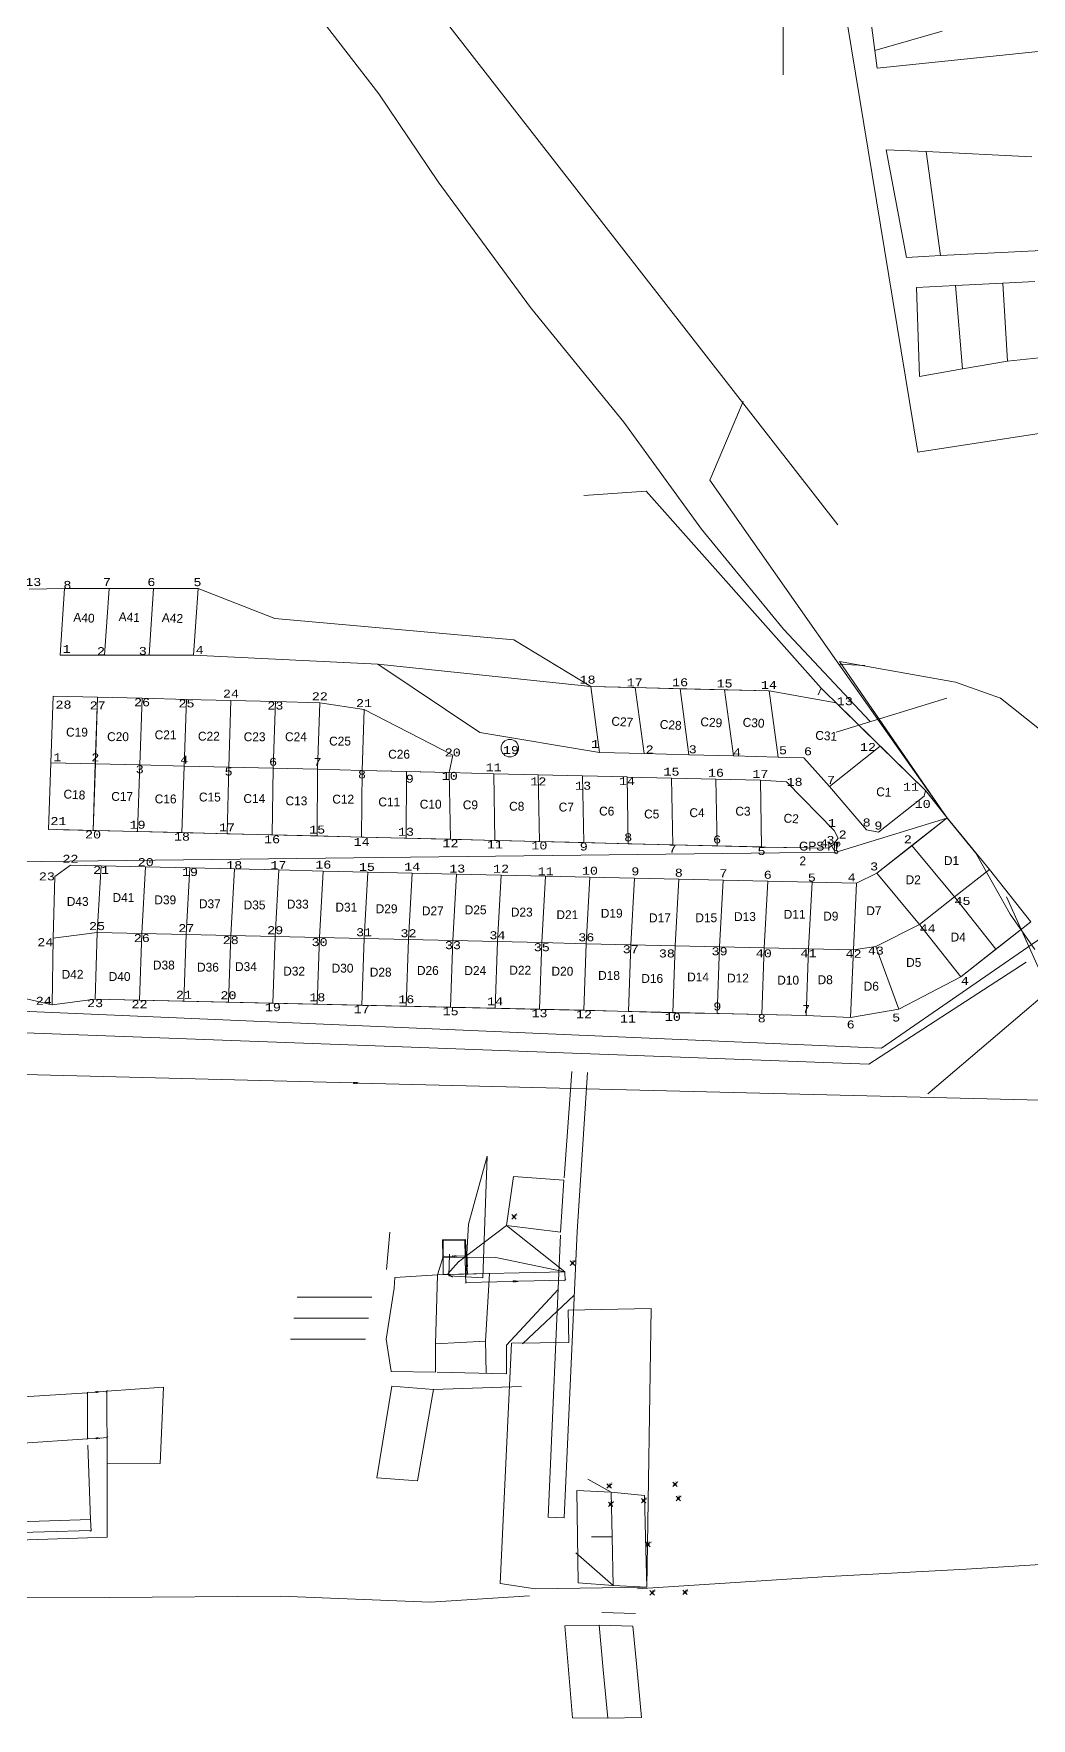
# Model space of a CAD drawing. Header units: millimetres. Extents: x 1956 to 626126, y 2654 to 1331070.
# Drawn here: x 624642.8 to 624867.2, y 1329541.4 to 1329920.4 of the extents above; entities that cross this region are included whole.
import ezdxf
from ezdxf.enums import TextEntityAlignment as Align

# ---------------------------------------------------------------- set-up
doc = ezdxf.new("R2010")
doc.units = ezdxf.units.MM
doc.header["$PDMODE"] = 35
doc.header["$PDSIZE"] = 0.5
doc.styles.add('Courier', font='cour.ttf')
doc.styles.add('ROMANS', font='ROMANS', dxfattribs={"height": 0.2})
doc.styles.get("Standard").update_dxf_attribs({"font": 'TCCM____.TTF'})

# ---------------------------------------------------------------- blocks, each defined once
blk = doc.blocks.new('_ARCHTICK')
at = {"color": 0, "linetype": 'ByBlock', "const_width": 0.15}
blk.add_lwpolyline([(-0.5, -0.5), (0.5, 0.5)], dxfattribs=at)

msp = doc.modelspace()

# ---------------------------------------------------------------- linework, layer by layer
at = {"color": 1, "lineweight": 0}
for p, q in [((624601.24, 1330095.56), (624823.66, 1329809.92)), ((624841.62, 1329826.29), (624824.37, 1329931.43)), ((624720.39, 1329906.86), (624705.52, 1329926.08)), ((624831.96, 1329916.67), (624830.58, 1329927.4)), ((624847.13, 1329920.99), (624831.96, 1329916.67)), ((624888.69, 1329918.51), (624832.48, 1329912.65)), ((624832.48, 1329912.65), (624831.96, 1329916.67)), ((624733.74, 1329887.12), (624720.39, 1329906.86)), ((624834.49, 1329894.32), (624843.55, 1329893.88)), ((624839.08, 1329870.09), (624834.49, 1329894.32)), ((624843.55, 1329893.88), (624867.31, 1329892.72)), ((624843.55, 1329893.88), (624846.72, 1329870.48)), ((624754.51, 1329858.78), (624733.74, 1329887.12)), ((624846.72, 1329870.48), (624839.08, 1329870.09)), ((624869.57, 1329871.64), (624846.72, 1329870.48)), ((624860.78, 1329864.32), (624867.98, 1329864.69)), ((624841.33, 1329863.34), (624850.12, 1329863.78)), ((624841.99, 1329843.3), (624841.33, 1329863.34)), ((624850.12, 1329863.78), (624860.78, 1329864.32)), ((624851.68, 1329844.99), (624850.12, 1329863.78)), ((624860.78, 1329864.32), (624861.8, 1329846.75)), ((624775.52, 1329832.99), (624754.51, 1329858.78)), ((624861.8, 1329846.75), (624851.68, 1329844.99)), ((624868.92, 1329847.49), (624861.8, 1329846.75)), ((624851.68, 1329844.99), (624841.99, 1329843.3)), ((624792.97, 1329808.95), (624775.52, 1329832.99)), ((624877.91, 1329831.87), (624841.62, 1329826.29)), ((624811.42, 1329786.44), (624792.97, 1329808.95)), ((624641.73, 1329795.45), (624649.72, 1329795.59)), ((624649.72, 1329795.59), (624679.72, 1329795.6)), ((624679.72, 1329795.6), (624697, 1329788.86)), ((624697, 1329788.86), (624750.74, 1329784.08)), ((624830.87, 1329765.72), (624811.42, 1329786.44)), ((624750.74, 1329784.08), (624768.09, 1329773.57)), ((624848.34, 1329743.84), (624824, 1329779.2)), ((624824, 1329779.2), (624850.09, 1329774.56)), ((624850.09, 1329774.56), (624860.24, 1329770.92)), ((624768.09, 1329773.57), (624808.17, 1329772.54)), ((624860.24, 1329770.92), (624885.74, 1329750.6)), ((624823.31, 1329769.84), (624843.38, 1329750.14)), ((624843.38, 1329750.14), (624848.23, 1329743.98)), ((624848.22, 1329743.98), (624840.29, 1329737.73)), ((624857.74, 1329732.39), (624848.22, 1329743.98)), ((624848.23, 1329743.98), (624857.74, 1329732.4)), ((624854.71, 1329736.08), (624848.34, 1329743.84)), ((624840.29, 1329737.73), (624832.44, 1329731.54)), ((624862.43, 1329722.34), (624854.71, 1329736.08)), ((624651.02, 1329733.34), (624647.53, 1329730.83)), ((624657.92, 1329733.18), (624651.02, 1329733.34)), ((624667.91, 1329732.95), (624657.92, 1329733.18)), ((624677.91, 1329732.72), (624667.91, 1329732.95)), ((624687.91, 1329732.5), (624677.91, 1329732.72)), ((624697.9, 1329732.27), (624687.91, 1329732.5)), ((624707.9, 1329732.04), (624697.9, 1329732.27)), ((624717.9, 1329731.81), (624707.9, 1329732.04)), ((624849.89, 1329726.2), (624857.74, 1329732.39)), ((624857.74, 1329732.4), (624867.03, 1329720.61)), ((624647.53, 1329730.83), (624647.17, 1329716.93)), ((624727.9, 1329731.58), (624717.9, 1329731.81)), ((624737.89, 1329731.35), (624727.9, 1329731.58)), ((624747.89, 1329731.12), (624737.89, 1329731.35)), ((624757.89, 1329730.9), (624747.89, 1329731.12)), ((624767.89, 1329730.67), (624757.89, 1329730.9)), ((624777.88, 1329730.44), (624767.89, 1329730.67)), ((624787.88, 1329730.21), (624777.88, 1329730.44)), ((624797.88, 1329729.98), (624787.88, 1329730.21)), ((624807.88, 1329729.75), (624797.88, 1329729.98)), ((624817.87, 1329729.53), (624807.88, 1329729.75)), ((624827.87, 1329729.3), (624817.87, 1329729.53)), ((624832.44, 1329731.54), (624827.87, 1329729.3)), ((624842.04, 1329720.02), (624849.89, 1329726.2)), ((624873.25, 1329700.41), (624861.63, 1329726.26)), ((624868, 1329714.38), (624862.43, 1329722.34)), ((624647.17, 1329716.93), (624657, 1329718.21)), ((624657, 1329718.21), (624667.09, 1329717.97)), ((624667.09, 1329717.97), (624677.09, 1329717.75)), ((624677.09, 1329717.75), (624687.08, 1329717.52)), ((624687.08, 1329717.52), (624697.08, 1329717.29)), ((624697.08, 1329717.29), (624707.08, 1329717.06)), ((624707.08, 1329717.06), (624717.08, 1329716.83)), ((624832.21, 1329715.03), (624842.04, 1329720.02)), ((624867.03, 1329720.61), (624851.33, 1329708.24)), ((624717.08, 1329716.83), (624727.07, 1329716.6)), ((624727.07, 1329716.6), (624737.07, 1329716.38)), ((624737.07, 1329716.38), (624747.07, 1329716.15)), ((624747.07, 1329716.15), (624757.07, 1329715.92)), ((624757.07, 1329715.92), (624767.06, 1329715.69)), ((624767.06, 1329715.69), (624777.06, 1329715.46)), ((624777.06, 1329715.46), (624787.06, 1329715.23)), ((624787.06, 1329715.23), (624797.05, 1329715)), ((624797.05, 1329715), (624807.05, 1329714.78)), ((624807.05, 1329714.78), (624817.05, 1329714.55)), ((624817.05, 1329714.55), (624827.2, 1329714.31)), ((624827.2, 1329714.31), (624832.21, 1329715.03)), ((624851.33, 1329708.24), (624837.36, 1329700.94)), ((624646.9, 1329701.94), (624637.35, 1329704.2)), ((624656.57, 1329703.21), (624646.9, 1329701.94)), ((624816.53, 1329699.56), (624656.57, 1329703.21)), ((624826.52, 1329699.11), (624816.53, 1329699.56)), ((624837.36, 1329700.94), (624826.52, 1329699.11)), ((624749.1, 1329652.32), (624738.29, 1329644.13)), ((624762.25, 1329641.9), (624749.1, 1329652.32)), ((624738.29, 1329644.13), (624735.9, 1329641.45)), ((624735.9, 1329641.45), (624736.96, 1329640.66)), ((624852.54, 1329574.95), (624882.75, 1329576.92)), ((624778.57, 1329570.52), (624820.29, 1329573.22)), ((624820.29, 1329573.22), (624852.54, 1329574.95)), ((624608.46, 1329568.8), (624659.77, 1329568.62)), ((624659.77, 1329568.62), (624698.38, 1329568.87)), ((624698.38, 1329568.87), (624731.92, 1329567.56)), ((624731.92, 1329567.56), (624754.27, 1329568.98))]:
    msp.add_line(p, q, dxfattribs=at)
at = {"color": 1, "lineweight": 0, "ltscale": 0.5}
for p, q in [((624811.4, 1329939.41), (624811.32, 1329911.15)), ((624794.89, 1329819.99), (624802.39, 1329837.7)), ((624823.91, 1329778.57), (624794.89, 1329819.99)), ((624766.5, 1329816.51), (624780.56, 1329817.47)), ((624780.56, 1329817.47), (624819.9, 1329773.19)), ((624649.72, 1329795.59), (624648.72, 1329780.63)), ((624659.72, 1329795.62), (624649.72, 1329795.59)), ((624659.72, 1329795.62), (624658.72, 1329780.63)), ((624658.72, 1329780.63), (624659.72, 1329795.62)), ((624669.72, 1329795.59), (624659.72, 1329795.62)), ((624668.72, 1329780.63), (624669.72, 1329795.59)), ((624669.72, 1329795.59), (624668.72, 1329780.63)), ((624679.72, 1329795.6), (624669.72, 1329795.59)), ((624678.72, 1329780.63), (624679.72, 1329795.6)), ((624648.72, 1329780.63), (624658.72, 1329780.63)), ((624658.72, 1329780.63), (624668.72, 1329780.63)), ((624668.72, 1329780.63), (624678.72, 1329780.63)), ((624720.14, 1329778.59), (624678.72, 1329780.63)), ((624743.1, 1329763.17), (624720.14, 1329778.59)), ((624720.14, 1329778.59), (624768.09, 1329773.57)), ((624848.23, 1329743.98), (624823.91, 1329778.57)), ((624829.74, 1329778.3), (624823.91, 1329778.57)), ((624646.63, 1329756.4), (624647.14, 1329771.39)), ((624647.14, 1329771.39), (624657.14, 1329771.15)), ((624656.62, 1329756.16), (624657.14, 1329771.15)), ((624657.14, 1329771.15), (624656.63, 1329756.16)), ((624657.14, 1329771.15), (624667.13, 1329770.9)), ((624667.13, 1329770.9), (624666.62, 1329755.91)), ((624666.62, 1329755.91), (624667.13, 1329770.9)), ((624667.13, 1329770.9), (624677.13, 1329770.65)), ((624677.13, 1329770.65), (624676.62, 1329755.66)), ((624676.62, 1329755.66), (624677.13, 1329770.65)), ((624677.13, 1329770.65), (624687.13, 1329770.41)), ((624687.13, 1329770.41), (624686.62, 1329755.42)), ((624686.62, 1329755.42), (624687.13, 1329770.41)), ((624687.13, 1329770.41), (624697.12, 1329770.16)), ((624697.12, 1329770.16), (624696.61, 1329755.17)), ((624696.61, 1329755.17), (624697.12, 1329770.16)), ((624697.12, 1329770.16), (624707.12, 1329769.91)), ((624778.09, 1329773.3), (624768.09, 1329773.57)), ((624768.09, 1329773.57), (624770.07, 1329758.7)), ((624788.17, 1329773.06), (624778.09, 1329773.3)), ((624778.09, 1329773.3), (624780.11, 1329758.45)), ((624780.11, 1329758.45), (624778.09, 1329773.3)), ((624798.17, 1329772.79), (624788.17, 1329773.06)), ((624788.17, 1329773.06), (624790.15, 1329758.19)), ((624790.15, 1329758.19), (624788.17, 1329773.06)), ((624808.17, 1329772.54), (624798.17, 1329772.79)), ((624798.17, 1329772.79), (624800.2, 1329757.94)), ((624800.2, 1329757.94), (624798.17, 1329772.79)), ((624808.14, 1329772.48), (624808.1, 1329772.59)), ((624810.23, 1329757.68), (624808.17, 1329772.54)), ((624808.17, 1329772.54), (624823.31, 1329769.84)), ((624810.23, 1329757.68), (624808.17, 1329772.54)), ((624819.9, 1329773.19), (624819.19, 1329771.67)), ((624833.17, 1329760.16), (624819.9, 1329773.19)), ((624848.15, 1329770.92), (624823.28, 1329763.3)), ((624707.12, 1329769.91), (624706.61, 1329754.92)), ((624706.61, 1329754.92), (624707.12, 1329769.91)), ((624707.12, 1329769.91), (624717.07, 1329768.37)), ((624717.07, 1329768.37), (624716.61, 1329754.67)), ((624717.07, 1329768.37), (624716.61, 1329754.67)), ((624737.08, 1329758.08), (624717.07, 1329768.37)), ((624823.25, 1329769.85), (624823.13, 1329769.86)), ((624823.31, 1329769.84), (624833.17, 1329760.16)), ((624770.07, 1329758.7), (624743.1, 1329763.17)), ((624770.07, 1329758.7), (624780.11, 1329758.45)), ((624833.17, 1329760.16), (624821.8, 1329751.02)), ((624833.17, 1329760.16), (624821.8, 1329751.02)), ((624833.17, 1329760.16), (624843.38, 1329750.14)), ((624843.38, 1329750.14), (624833.17, 1329760.16)), ((624646.12, 1329741.41), (624646.63, 1329756.4)), ((624656.63, 1329756.16), (624646.63, 1329756.4)), ((624646.63, 1329756.4), (624656.62, 1329756.16)), ((624656.62, 1329756.16), (624656.12, 1329741.17)), ((624656.12, 1329741.16), (624656.63, 1329756.16)), ((624666.62, 1329755.91), (624656.62, 1329756.16)), ((624656.63, 1329756.16), (624666.62, 1329755.91)), ((624666.62, 1329755.91), (624666.11, 1329740.92)), ((624666.11, 1329740.92), (624666.62, 1329755.91)), ((624666.62, 1329755.91), (624676.62, 1329755.66)), ((624676.62, 1329755.66), (624666.62, 1329755.91)), ((624676.62, 1329755.66), (624676.11, 1329740.67)), ((624676.11, 1329740.67), (624676.62, 1329755.66)), ((624676.62, 1329755.66), (624686.62, 1329755.42)), ((624686.62, 1329755.42), (624676.62, 1329755.66)), ((624686.62, 1329755.42), (624686.25, 1329740.42)), ((624686.25, 1329740.42), (624686.62, 1329755.42)), ((624686.62, 1329755.42), (624696.61, 1329755.17)), ((624696.61, 1329755.17), (624686.62, 1329755.42)), ((624696.61, 1329755.17), (624696.38, 1329740.17)), ((624696.38, 1329740.17), (624696.61, 1329755.17)), ((624696.61, 1329755.17), (624706.61, 1329754.92)), ((624706.61, 1329754.92), (624696.61, 1329755.17)), ((624706.61, 1329754.92), (624706.52, 1329739.92)), ((624706.52, 1329739.92), (624706.61, 1329754.92)), ((624716.61, 1329754.67), (624706.61, 1329754.92)), ((624706.61, 1329754.92), (624716.61, 1329754.67)), ((624736.22, 1329754.19), (624737.08, 1329758.08)), ((624780.11, 1329758.45), (624790.15, 1329758.19)), ((624790.15, 1329758.19), (624800.2, 1329757.94)), ((624800.2, 1329757.94), (624810.23, 1329757.68)), ((624816.03, 1329757.53), (624810.23, 1329757.68)), ((624821.8, 1329751.02), (624816.03, 1329757.53)), ((624816.03, 1329757.53), (624816.03, 1329757.53)), ((624716.61, 1329754.67), (624716.52, 1329739.67)), ((624716.52, 1329739.67), (624716.61, 1329754.67)), ((624716.61, 1329754.67), (624736.22, 1329754.19)), ((624716.61, 1329754.67), (624726.61, 1329754.43)), ((624726.61, 1329754.43), (624726.51, 1329739.43)), ((624726.51, 1329739.43), (624726.61, 1329754.43)), ((624726.61, 1329754.43), (624736.22, 1329754.19)), ((624736.22, 1329754.19), (624736.51, 1329739.18)), ((624746.24, 1329753.93), (624736.22, 1329754.19)), ((624736.22, 1329754.19), (624736.51, 1329739.18)), ((624746.51, 1329738.93), (624746.24, 1329753.93)), ((624746.24, 1329753.93), (624756.24, 1329753.69)), ((624746.51, 1329738.93), (624746.24, 1329753.93)), ((624756.24, 1329753.69), (624756.51, 1329738.69)), ((624756.24, 1329753.68), (624766.24, 1329753.44)), ((624756.51, 1329738.69), (624756.24, 1329753.68)), ((624766.24, 1329753.44), (624766.5, 1329738.44)), ((624766.24, 1329753.44), (624776.23, 1329753.19)), ((624766.5, 1329738.44), (624766.24, 1329753.44)), ((624776.23, 1329753.19), (624776.5, 1329738.19)), ((624786.23, 1329752.95), (624776.23, 1329753.16)), ((624776.23, 1329753.16), (624776.5, 1329738.19)), ((624786.5, 1329737.95), (624786.23, 1329752.95)), ((624796.23, 1329752.7), (624786.23, 1329752.95)), ((624786.23, 1329752.95), (624786.5, 1329737.95)), ((624796.49, 1329737.7), (624796.23, 1329752.7)), ((624796.23, 1329752.7), (624806.23, 1329752.44)), ((624796.49, 1329737.7), (624796.23, 1329752.7)), ((624806.23, 1329752.44), (624806.49, 1329737.45)), ((624812.12, 1329752.1), (624806.23, 1329752.44)), ((624806.23, 1329752.44), (624806.49, 1329737.44)), ((624822.83, 1329741.12), (624812.12, 1329752.1)), ((624821.8, 1329751.02), (624830.08, 1329741.32)), ((624832.77, 1329740.78), (624843.08, 1329748.88)), ((624843.08, 1329748.88), (624843.38, 1329750.14)), ((624843.08, 1329748.88), (624843.38, 1329750.14)), ((624848.15, 1329743.92), (624823.28, 1329736.31)), ((624848.15, 1329743.92), (624823.28, 1329736.31)), ((624832.44, 1329731.54), (624848.23, 1329743.98)), ((624848.22, 1329743.98), (624840.33, 1329737.76)), ((624857.75, 1329732.39), (624848.22, 1329743.98)), ((624656.12, 1329741.17), (624646.12, 1329741.41)), ((624807.42, 1329737.42), (624647.78, 1329741.36)), ((624666.11, 1329740.92), (624656.12, 1329741.16)), ((624676.11, 1329740.67), (624666.11, 1329740.92)), ((624686.25, 1329740.42), (624676.11, 1329740.67)), ((624696.38, 1329740.17), (624686.25, 1329740.42)), ((624706.52, 1329739.92), (624696.38, 1329740.17)), ((624716.52, 1329739.67), (624706.52, 1329739.92)), ((624726.51, 1329739.43), (624716.52, 1329739.67)), ((624823.75, 1329739.46), (624822.83, 1329741.12)), ((624823.75, 1329739.46), (624822.83, 1329741.12)), ((624832.77, 1329740.78), (624830.08, 1329741.32)), ((624830.08, 1329741.32), (624832.77, 1329740.78)), ((624832.77, 1329740.78), (624832.77, 1329740.78)), ((624638.11, 1329734.09), (624823.28, 1329736.31)), ((624638.11, 1329734.09), (624823.28, 1329736.31)), ((624638.11, 1329734.09), (624823.28, 1329736.31)), ((624736.51, 1329739.18), (624726.51, 1329739.43)), ((624736.51, 1329739.18), (624746.51, 1329738.93)), ((624756.51, 1329738.69), (624746.51, 1329738.93)), ((624766.5, 1329738.44), (624756.51, 1329738.69)), ((624776.5, 1329738.19), (624766.5, 1329738.44)), ((624776.5, 1329738.19), (624786.5, 1329737.95)), ((624786.5, 1329737.95), (624796.49, 1329737.7)), ((624806.49, 1329737.45), (624796.49, 1329737.7)), ((624806.49, 1329737.44), (624821.49, 1329737.19)), ((624807.42, 1329737.42), (624821.49, 1329737.19)), ((624821.49, 1329737.19), (624822.57, 1329737.91)), ((624821.49, 1329737.19), (624822.57, 1329737.91)), ((624822.57, 1329737.91), (624823.75, 1329739.46)), ((624822.57, 1329737.91), (624823.75, 1329739.46)), ((624832.44, 1329731.54), (624840.33, 1329737.76)), ((624840.33, 1329737.76), (624849.89, 1329726.2)), ((624840.33, 1329737.76), (624849.89, 1329726.2)), ((624647.53, 1329730.83), (624651.02, 1329733.34)), ((624651.02, 1329733.34), (624647.53, 1329730.83)), ((624657.92, 1329733.18), (624651.02, 1329733.34)), ((624657.92, 1329733.18), (624657, 1329718.21)), ((624657, 1329718.21), (624657.92, 1329733.18)), ((624667.91, 1329732.95), (624657.92, 1329733.18)), ((624667.09, 1329717.97), (624667.91, 1329732.95)), ((624667.09, 1329717.97), (624667.91, 1329732.95)), ((624667.91, 1329732.95), (624677.91, 1329732.72)), ((624677.91, 1329732.72), (624677.09, 1329717.75)), ((624677.09, 1329717.75), (624677.91, 1329732.72)), ((624677.91, 1329732.72), (624687.91, 1329732.5)), ((624687.91, 1329732.5), (624687.08, 1329717.52)), ((624687.91, 1329732.5), (624687.08, 1329717.52)), ((624697.9, 1329732.27), (624687.91, 1329732.5)), ((624697.08, 1329717.29), (624697.9, 1329732.27)), ((624697.08, 1329717.29), (624697.9, 1329732.27)), ((624697.9, 1329732.27), (624707.9, 1329732.04)), ((624707.9, 1329732.04), (624707.08, 1329717.06)), ((624707.08, 1329717.06), (624707.9, 1329732.04)), ((624707.9, 1329732.04), (624717.9, 1329731.81)), ((624849.89, 1329726.2), (624857.75, 1329732.39)), ((624849.89, 1329726.2), (624857.75, 1329732.39)), ((624857.75, 1329732.39), (624867.03, 1329720.61)), ((624647.53, 1329730.83), (624647.17, 1329716.93)), ((624717.9, 1329731.81), (624717.08, 1329716.83)), ((624717.08, 1329716.83), (624717.9, 1329731.81)), ((624717.9, 1329731.81), (624727.9, 1329731.58)), ((624727.9, 1329731.58), (624727.07, 1329716.6)), ((624727.07, 1329716.6), (624727.9, 1329731.58)), ((624727.9, 1329731.58), (624737.89, 1329731.35)), ((624737.89, 1329731.35), (624737.07, 1329716.38)), ((624737.89, 1329731.35), (624737.07, 1329716.38)), ((624747.89, 1329731.12), (624737.89, 1329731.35)), ((624747.07, 1329716.15), (624747.89, 1329731.12)), ((624747.89, 1329731.12), (624747.07, 1329716.15)), ((624757.89, 1329730.9), (624747.89, 1329731.12)), ((624757.07, 1329715.92), (624757.89, 1329730.9)), ((624757.07, 1329715.92), (624757.89, 1329730.9)), ((624757.89, 1329730.9), (624767.89, 1329730.67)), ((624767.89, 1329730.67), (624767.06, 1329715.69)), ((624767.06, 1329715.69), (624767.89, 1329730.67)), ((624767.89, 1329730.67), (624777.88, 1329730.44)), ((624777.88, 1329730.44), (624777.06, 1329715.46)), ((624777.06, 1329715.46), (624777.88, 1329730.44)), ((624777.88, 1329730.44), (624787.88, 1329730.21)), ((624787.88, 1329730.21), (624787.06, 1329715.23)), ((624787.06, 1329715.23), (624787.88, 1329730.21)), ((624787.88, 1329730.21), (624797.88, 1329729.98)), ((624797.88, 1329729.98), (624797.05, 1329715)), ((624797.05, 1329715), (624797.88, 1329729.98)), ((624797.88, 1329729.98), (624807.88, 1329729.75)), ((624807.88, 1329729.75), (624807.05, 1329714.78)), ((624807.05, 1329714.78), (624807.88, 1329729.75)), ((624807.88, 1329729.75), (624817.87, 1329729.53)), ((624817.05, 1329714.55), (624817.87, 1329729.53)), ((624817.87, 1329729.53), (624817.05, 1329714.55)), ((624817.87, 1329729.53), (624827.87, 1329729.3)), ((624827.87, 1329729.3), (624827.2, 1329714.31)), ((624827.87, 1329729.3), (624827.2, 1329714.31)), ((624832.44, 1329731.54), (624827.87, 1329729.3)), ((624842.04, 1329720.02), (624832.44, 1329731.54)), ((624842.04, 1329720.02), (624832.44, 1329731.54)), ((624849.89, 1329726.2), (624842.04, 1329720.02)), ((624842.04, 1329720.02), (624849.89, 1329726.2)), ((624859.18, 1329714.43), (624849.89, 1329726.2)), ((624849.89, 1329726.2), (624859.18, 1329714.43)), ((624646.9, 1329701.94), (624647.17, 1329716.93)), ((624647.17, 1329716.93), (624657, 1329718.21)), ((624647.17, 1329716.93), (624657, 1329718.21)), ((624657, 1329718.21), (624656.57, 1329703.21)), ((624656.57, 1329703.21), (624657, 1329718.21)), ((624657, 1329718.21), (624667.09, 1329717.97)), ((624657, 1329718.21), (624667.09, 1329717.97)), ((624667.09, 1329717.97), (624666.57, 1329702.98)), ((624666.57, 1329702.98), (624667.09, 1329717.97)), ((624677.09, 1329717.75), (624667.09, 1329717.97)), ((624667.09, 1329717.97), (624677.09, 1329717.75)), ((624677.09, 1329717.75), (624676.56, 1329702.76)), ((624677.09, 1329717.75), (624676.56, 1329702.76)), ((624687.08, 1329717.52), (624677.09, 1329717.75)), ((624687.08, 1329717.52), (624677.09, 1329717.75)), ((624686.56, 1329702.53), (624687.08, 1329717.52)), ((624687.08, 1329717.52), (624686.56, 1329702.53)), ((624687.08, 1329717.52), (624697.08, 1329717.29)), ((624697.08, 1329717.29), (624687.08, 1329717.52)), ((624696.56, 1329702.3), (624697.08, 1329717.29)), ((624696.56, 1329702.3), (624697.08, 1329717.29)), ((624707.08, 1329717.06), (624697.08, 1329717.29)), ((624697.08, 1329717.29), (624707.08, 1329717.06)), ((624707.08, 1329717.06), (624706.56, 1329702.07)), ((624706.56, 1329702.07), (624707.08, 1329717.06)), ((624717.08, 1329716.83), (624707.08, 1329717.06)), ((624707.08, 1329717.06), (624717.08, 1329716.83)), ((624832.21, 1329715.03), (624842.04, 1329720.02)), ((624842.04, 1329720.02), (624832.21, 1329715.03)), ((624871.74, 1329718.55), (624833.49, 1329692.15)), ((624842.04, 1329720.02), (624842.04, 1329720.02)), ((624851.33, 1329708.24), (624842.04, 1329720.02)), ((624851.33, 1329708.24), (624842.04, 1329720.02)), ((624867.03, 1329720.61), (624859.18, 1329714.43)), ((624717.08, 1329716.83), (624716.55, 1329701.84)), ((624717.08, 1329716.83), (624716.55, 1329701.84)), ((624727.07, 1329716.6), (624717.08, 1329716.83)), ((624727.07, 1329716.6), (624717.08, 1329716.83)), ((624726.55, 1329701.61), (624727.07, 1329716.6)), ((624726.55, 1329701.61), (624727.07, 1329716.6)), ((624737.07, 1329716.38), (624727.07, 1329716.6)), ((624727.07, 1329716.6), (624737.07, 1329716.38)), ((624737.07, 1329716.38), (624736.55, 1329701.38)), ((624736.55, 1329701.38), (624737.07, 1329716.38)), ((624737.07, 1329716.38), (624747.07, 1329716.15)), ((624737.07, 1329716.38), (624747.07, 1329716.15)), ((624747.07, 1329716.15), (624746.55, 1329701.16)), ((624746.55, 1329701.16), (624747.07, 1329716.15)), ((624747.07, 1329716.15), (624757.07, 1329715.92)), ((624747.07, 1329716.15), (624757.07, 1329715.92)), ((624756.54, 1329700.93), (624757.07, 1329715.92)), ((624757.07, 1329715.92), (624756.54, 1329700.93)), ((624757.07, 1329715.92), (624767.06, 1329715.69)), ((624767.06, 1329715.69), (624757.07, 1329715.92)), ((624766.54, 1329700.7), (624767.06, 1329715.69)), ((624767.06, 1329715.69), (624766.54, 1329700.7)), ((624767.06, 1329715.69), (624777.06, 1329715.46)), ((624777.06, 1329715.46), (624767.06, 1329715.69)), ((624777.06, 1329715.46), (624776.54, 1329700.47)), ((624776.54, 1329700.47), (624777.06, 1329715.46)), ((624787.06, 1329715.23), (624777.06, 1329715.46)), ((624777.06, 1329715.46), (624787.06, 1329715.23)), ((624787.06, 1329715.23), (624786.53, 1329700.12)), ((624786.53, 1329700.12), (624787.06, 1329715.23)), ((624797.05, 1329715), (624787.06, 1329715.23)), ((624787.06, 1329715.23), (624797.05, 1329715)), ((624797.05, 1329715), (624796.53, 1329700.01)), ((624797.05, 1329715), (624796.53, 1329700.01)), ((624807.05, 1329714.78), (624797.05, 1329715)), ((624807.05, 1329714.78), (624797.05, 1329715)), ((624806.53, 1329699.79), (624807.05, 1329714.78)), ((624806.53, 1329699.79), (624807.05, 1329714.78)), ((624817.05, 1329714.55), (624807.05, 1329714.78)), ((624807.05, 1329714.78), (624817.05, 1329714.55)), ((624817.05, 1329714.55), (624816.53, 1329699.56)), ((624816.53, 1329699.56), (624817.05, 1329714.55)), ((624827.2, 1329714.31), (624817.05, 1329714.55)), ((624817.05, 1329714.55), (624827.2, 1329714.31)), ((624826.52, 1329699.11), (624827.2, 1329714.33)), ((624826.52, 1329699.11), (624827.2, 1329714.31)), ((624827.2, 1329714.31), (624826.52, 1329699.11)), ((624827.2, 1329714.31), (624832.21, 1329715.03)), ((624827.2, 1329714.31), (624832.21, 1329715.03)), ((624832.21, 1329715.03), (624837.36, 1329700.94)), ((624832.21, 1329715.03), (624837.36, 1329700.94)), ((624859.18, 1329714.43), (624851.33, 1329708.24)), ((624833.49, 1329692.15), (624430.14, 1329709.56)), ((624830.66, 1329688.57), (624866.04, 1329711.51)), ((624878.03, 1329711.01), (624843.86, 1329681.88)), ((624837.36, 1329700.94), (624851.33, 1329708.24)), ((624656.57, 1329703.21), (624646.9, 1329701.94)), ((624666.57, 1329702.98), (624656.57, 1329703.21)), ((624676.56, 1329702.76), (624666.57, 1329702.98)), ((624676.56, 1329702.76), (624686.56, 1329702.53)), ((624686.56, 1329702.53), (624696.56, 1329702.3)), ((624706.56, 1329702.07), (624696.56, 1329702.3)), ((624716.55, 1329701.84), (624706.56, 1329702.07)), ((624716.55, 1329701.84), (624726.55, 1329701.61)), ((624493.65, 1329701.16), (624830.66, 1329688.57)), ((624736.55, 1329701.38), (624726.55, 1329701.61)), ((624746.55, 1329701.16), (624736.55, 1329701.38)), ((624756.54, 1329700.93), (624746.55, 1329701.16)), ((624766.54, 1329700.7), (624756.54, 1329700.93)), ((624776.54, 1329700.47), (624766.54, 1329700.7)), ((624786.53, 1329700.12), (624776.54, 1329700.47)), ((624796.53, 1329700.01), (624786.53, 1329700.12)), ((624796.53, 1329700.01), (624806.53, 1329699.79)), ((624816.53, 1329699.56), (624806.53, 1329699.79)), ((624826.52, 1329699.11), (624816.53, 1329699.56)), ((624837.36, 1329700.94), (624826.52, 1329699.11)), ((624554.46, 1329688.4), (624714.51, 1329684.37)), ((624762.06, 1329663.03), (624763.81, 1329686.92)), ((624767.34, 1329686.7), (624765.02, 1329650.92)), ((624876.05, 1329680.31), (624716, 1329684.34)), ((624740.6, 1329652.59), (624744.74, 1329667.92)), ((624740.6, 1329652.59), (624744.74, 1329667.92)), ((624744.74, 1329667.92), (624743.77, 1329640.53)), ((624744.74, 1329667.92), (624743.77, 1329640.53)), ((624749.1, 1329652.32), (624750.71, 1329663.33)), ((624750.71, 1329663.33), (624762.01, 1329662.49)), ((624762.01, 1329662.49), (624761.28, 1329650.79)), ((624740.18, 1329645.92), (624740.6, 1329652.59)), ((624740.18, 1329645.92), (624740.6, 1329652.59)), ((624722.11, 1329642.42), (624722.84, 1329650.78)), ((624739.89, 1329649.16), (624734.71, 1329649.04)), ((624734.71, 1329649.04), (624734.83, 1329645.03)), ((624734.86, 1329641.23), (624734.87, 1329648.89)), ((624734.87, 1329648.89), (624739.74, 1329649)), ((624739.74, 1329649), (624739.92, 1329641.36)), ((624740.02, 1329645.14), (624739.89, 1329649.16)), ((624761.28, 1329650.79), (624749.1, 1329652.32)), ((624758.51, 1329586.67), (624761.25, 1329650.13)), ((624765.02, 1329650.92), (624762.06, 1329586.54)), ((624733.58, 1329641.18), (624734.83, 1329645.03)), ((624734.83, 1329645.03), (624734.82, 1329645.48)), ((624734.82, 1329645.35), (624736.87, 1329645.39)), ((624734.83, 1329645.03), (624740.02, 1329645.14)), ((624734.83, 1329645.03), (624740.02, 1329645.14)), ((624736.13, 1329640.99), (624736.31, 1329645.87)), ((624736.13, 1329640.99), (624736.31, 1329645.87)), ((624740.02, 1329645.46), (624737.97, 1329645.42)), ((624739.83, 1329645.13), (624740.36, 1329645.14)), ((624739.97, 1329640.73), (624740.18, 1329645.92)), ((624739.97, 1329640.73), (624740.18, 1329645.92)), ((624740.02, 1329645.14), (624740.02, 1329645.58)), ((624740.02, 1329645.14), (624746.71, 1329645.12)), ((624740.23, 1329645.14), (624740.26, 1329643.81)), ((624746.71, 1329645.12), (624762.25, 1329641.9)), ((624723.96, 1329640.57), (624733.57, 1329641.18)), ((624733.15, 1329625.69), (624733.57, 1329641.18)), ((624733.57, 1329641.18), (624733.15, 1329625.69)), ((624733.57, 1329641.18), (624745.32, 1329641.47)), ((624762.25, 1329641.9), (624734.86, 1329641.23)), ((624739.92, 1329641.36), (624740.44, 1329641.37)), ((624739.92, 1329641.36), (624739.97, 1329639.34)), ((624740.32, 1329641.37), (624740.29, 1329642.7)), ((624745.32, 1329641.47), (624744.39, 1329626.24)), ((624762.25, 1329641.9), (624762.3, 1329639.88)), ((624722.08, 1329626.72), (624723.83, 1329638.17)), ((624723.83, 1329638.17), (624723.96, 1329640.57)), ((624743.77, 1329640.53), (624736.13, 1329640.99)), ((624743.77, 1329640.53), (624736.13, 1329640.99)), ((624739.97, 1329639.46), (624750.49, 1329639.72)), ((624749.12, 1329625.34), (624760.72, 1329637.89)), ((624762.3, 1329640), (624751.78, 1329639.75)), ((624718.83, 1329636.2), (624702.01, 1329636.2)), ((624752.75, 1329625.67), (624764.36, 1329636.64)), ((624762.99, 1329633.25), (624781.68, 1329633.64)), ((624781.68, 1329633.64), (624780.71, 1329570.95)), ((624718.09, 1329631.41), (624701.28, 1329631.41)), ((624763.14, 1329625.95), (624762.99, 1329633.25)), ((624717.37, 1329626.72), (624700.56, 1329626.72)), ((624723.18, 1329619.45), (624722.08, 1329626.72)), ((624744.39, 1329626.24), (624733.15, 1329625.69)), ((624744.56, 1329619.02), (624744.38, 1329626.56)), ((624750.21, 1329625.81), (624763.14, 1329625.95)), ((624733.15, 1329625.69), (624733.18, 1329619.26)), ((624747.72, 1329571.72), (624750.21, 1329625.81)), ((624749.12, 1329618.93), (624749.12, 1329625.34)), ((624733.18, 1329619.26), (624723.18, 1329619.45)), ((624733.5, 1329619.26), (624749.12, 1329618.93)), ((624639.26, 1329613.69), (624654.85, 1329614.67)), ((624654.85, 1329614.67), (624654.85, 1329614.79)), ((624654.85, 1329614.67), (624656.48, 1329614.79)), ((624654.85, 1329614.67), (624654.89, 1329604.28)), ((624659.21, 1329615), (624657.58, 1329614.88)), ((624659.21, 1329615), (624659.2, 1329615.13)), ((624659.21, 1329615), (624671.94, 1329615.88)), ((624659.3, 1329598.66), (624659.21, 1329615)), ((624671.94, 1329615.88), (624671.22, 1329598.74)), ((624719.94, 1329595.5), (624723.32, 1329616.13)), ((624723.32, 1329616.13), (624732.7, 1329615.42)), ((624732.7, 1329615.42), (624729.07, 1329594.84)), ((624732.7, 1329615.42), (624752.52, 1329616.09)), ((624654.89, 1329604.28), (624639.2, 1329603.21)), ((624654.89, 1329604.28), (624654.89, 1329604.41)), ((624654.89, 1329604.28), (624656.53, 1329604.4)), ((624659.27, 1329604.59), (624657.63, 1329604.47)), ((624659.27, 1329604.58), (624659.26, 1329604.71)), ((624654.95, 1329602.9), (624655.57, 1329586.18)), ((624671.22, 1329598.74), (624659.3, 1329598.66)), ((624659.3, 1329598.66), (624659.32, 1329582.19)), ((624729.07, 1329594.84), (624719.94, 1329595.5)), ((624765.23, 1329571.93), (624764.95, 1329592.7)), ((624764.95, 1329592.7), (624772.63, 1329592.29)), ((624765.23, 1329571.93), (624764.95, 1329592.7)), ((624764.95, 1329592.7), (624772.63, 1329592.29)), ((624772.63, 1329592.29), (624767.43, 1329595.21)), ((624772.63, 1329592.29), (624772.86, 1329582.23)), ((624772.86, 1329582.23), (624772.63, 1329592.29)), ((624772.63, 1329592.29), (624780.17, 1329591.54)), ((624780.17, 1329591.54), (624772.63, 1329592.29)), ((624772.63, 1329592.29), (624772.86, 1329582.23)), ((624780.17, 1329591.54), (624772.63, 1329592.29)), ((624772.63, 1329592.29), (624772.86, 1329582.23)), ((624772.63, 1329592.29), (624772.86, 1329582.23)), ((624780.41, 1329582.26), (624780.17, 1329591.54)), ((624780.41, 1329582.26), (624780.17, 1329591.54)), ((624611.15, 1329584.67), (624655.57, 1329586.18)), ((624655.57, 1329586.18), (624655.65, 1329583.55)), ((624762.06, 1329586.54), (624758.51, 1329586.67)), ((624659.32, 1329582.19), (624606.67, 1329580.4)), ((624655.64, 1329583.67), (624633.96, 1329583.07)), ((624772.86, 1329582.23), (624768.22, 1329582.21)), ((624772.86, 1329582.23), (624773.12, 1329571.26)), ((624773.12, 1329571.26), (624772.86, 1329582.23)), ((624772.86, 1329582.23), (624773.12, 1329571.26)), ((624772.86, 1329582.23), (624773.12, 1329571.26)), ((624772.86, 1329582.23), (624773.12, 1329571.26)), ((624780.71, 1329570.95), (624780.41, 1329582.26)), ((624780.71, 1329570.95), (624780.41, 1329582.26)), ((624773.12, 1329571.26), (624764.69, 1329578.65)), ((624755.55, 1329570.54), (624747.72, 1329571.72)), ((624780.71, 1329570.95), (624755.55, 1329570.54)), ((624773.12, 1329571.26), (624765.23, 1329571.93)), ((624773.12, 1329571.26), (624765.23, 1329571.93)), ((624773.12, 1329571.26), (624780.71, 1329570.95)), ((624773.12, 1329571.26), (624780.71, 1329570.95)), ((624762.27, 1329562.25), (624769.96, 1329562.36)), ((624763.97, 1329541.55), (624762.27, 1329562.25)), ((624777.53, 1329562.14), (624769.96, 1329562.36)), ((624769.96, 1329562.36), (624770.88, 1329552.35)), ((624769.96, 1329562.36), (624770.88, 1329552.35)), ((624770.55, 1329565.22), (624778.14, 1329565.02)), ((624778.41, 1329552.89), (624777.53, 1329562.14)), ((624770.88, 1329552.35), (624771.89, 1329541.42)), ((624770.88, 1329552.35), (624771.89, 1329541.42)), ((624779.48, 1329541.63), (624778.41, 1329552.89)), ((624771.89, 1329541.42), (624763.97, 1329541.55)), ((624771.89, 1329541.42), (624779.48, 1329541.63))]:
    msp.add_line(p, q, dxfattribs=at)
for centre, radius in [((624749.87, 1329759.68), 1.96), ((624823.28, 1329736.31), 0.392)]:
    msp.add_circle(centre, radius, dxfattribs=at)
at = {"color": 1, "lineweight": 0}
for p in [(624750.8, 1329654.24, 89.47), (624763.96, 1329643.81, 88.89), (624772.22, 1329593.66, 85.6), (624787.02, 1329594.06, 85.18), (624772.53, 1329589.58, 85.53), (624779.97, 1329590.39, 85.41), (624787.75, 1329590.87, 85.18), (624780.96, 1329580.51, 85.08), (624781.88, 1329569.65, 84.84), (624789.29, 1329569.76, 85.35)]:
    msp.add_point(p, dxfattribs=at)
at = {"color": 1, "lineweight": 0, "ltscale": 0.5}
for points in [[(624808.6, 1329772.68), (624808.66, 1329772.53), (624808.16, 1329772.42)], [(624823.88, 1329738.51), (624823.29, 1329736.31), (624823.14, 1329738.59)]]:
    msp.add_solid(points, dxfattribs=at)

# ---------------------------------------------------------------- block references
for p, xscale, yscale, zscale, rotation in [((624734.82, 1329645.35), 0.5, 0.5, 0.5, 181.1465493705824), ((624740.02, 1329645.46), 0.5, 0.5, 0.5, 1.146549370582379), ((624740.23, 1329645.14), 0.5, 0.5, 0.5, 91.29499658383534), ((624740.32, 1329641.37), 0.5, 0.5, 0.5, 271.2949965838353), ((624739.97, 1329639.46), 0.5, 0.5, 0.5, 181.3853854469693), ((624762.3, 1329640), 0.5, 0.5, 0.5, 1.385385446969327), ((624654.85, 1329614.67), 0.5, 0.5, 0.5, 184.3715466669257), ((624659.21, 1329615), 0.5, 0.5, 0.5, 4.371546666925727), ((624654.89, 1329604.28), 0.4999999999999998, 0.4999999999999998, 0.4999999999999998, 183.9752393801369), ((624659.27, 1329604.59), 0.4999999999999998, 0.4999999999999998, 0.4999999999999998, 3.975239380136906), ((624655.64, 1329583.67), 0.5, 0.5, 0.5, 1.601243698277186)]:
    msp.add_blockref('_ARCHTICK', p, dxfattribs=dict(at, xscale=xscale, yscale=yscale, zscale=zscale, rotation=rotation))

# ---------------------------------------------------------------- texts
at = {"color": 1, "lineweight": 0, "style": 'Courier'}
for s, p in [('13', (624640.85, 1329797.07)), ('5', (624678.69, 1329797.03)), ('18', (624812.12, 1329752.1)), ('7', (624821.24, 1329752.55)), ('11', (624838.31, 1329750.99)), ('10', (624840.93, 1329747.12)), ('1', (624821.41, 1329742.87)), ('2', (624823.84, 1329740.25))]:
    msp.add_text(s, height=1.8, dxfattribs=at).set_placement(p, align=Align.MIDDLE_LEFT)
for s, p in [('8', (624651.24, 1329794.96)), ('28', (624651.26, 1329768.04)), ('2', (624840.29, 1329737.73))]:
    msp.add_text(s, height=1.8, dxfattribs=at).set_placement(p, align=Align.BOTTOM_RIGHT)
for s, p in [('7', (624659.23, 1329795.62)), ('6', (624669.23, 1329795.62)), ('2', (624657.9, 1329780.06)), ('3', (624667.3, 1329780.11)), ('16', (624788.17, 1329773.06)), ('15', (624798.17, 1329772.79)), ('14', (624808.14, 1329772.48)), ('27', (624657.14, 1329767.86)), ('24', (624687.13, 1329770.5)), ('22', (624707.12, 1329769.91)), ('21', (624717.07, 1329768.37)), ('19', (624750.11, 1329757.82)), ('2', (624781.32, 1329757.94)), ('4', (624800.95, 1329757.29)), ('2', (624656.63, 1329756.16)), ('4', (624676.62, 1329755.66)), ('6', (624696.61, 1329755.17)), ('7', (624706.61, 1329755.11)), ('11', (624746.24, 1329753.93)), ('15', (624786.23, 1329752.95)), ('16', (624796.23, 1329752.7)), ('17', (624806.23, 1329752.44)), ('9', (624727.36, 1329751.36)), ('10', (624736.36, 1329752.01)), ('13', (624766.35, 1329749.79)), ('19', (624666.12, 1329741.01)), ('17', (624686.25, 1329740.42)), ('15', (624706.52, 1329739.92)), ('13', (624726.51, 1329739.43)), ('8', (624776.5, 1329738.19)), ('6', (624796.49, 1329737.7)), ('22', (624651.02, 1329733.34)), ('20', (624667.96, 1329732.6)), ('18', (624687.87, 1329731.93)), ('16', (624707.9, 1329732.04)), ('14', (624727.9, 1329731.58)), ('12', (624747.89, 1329731.12)), ('10', (624767.89, 1329730.67)), ('8', (624787.88, 1329730.21)), ('6', (624807.88, 1329729.75)), ('25', (624657, 1329718.21)), ('27', (624677.09, 1329717.75)), ('29', (624697.08, 1329717.29)), ('31', (624717.08, 1329716.83)), ('32', (624727.07, 1329716.6)), ('34', (624747.07, 1329716.15)), ('36', (624767.06, 1329715.69)), ('38', (624785.19, 1329712.05)), ('40', (624806.99, 1329712.08)), ('21', (624676.56, 1329702.76)), ('20', (624686.57, 1329702.65)), ('18', (624706.56, 1329702.19)), ('16', (624726.56, 1329701.73)), ('14', (624746.55, 1329701.28)), ('9', (624796.54, 1329700.13)), ('7', (624816.53, 1329699.56)), ('11', (624776.43, 1329697.41))]:
    msp.add_text(s, height=1.8, dxfattribs=at).set_placement(p, align=Align.BOTTOM_CENTER)
at = {"color": 1, "lineweight": 0, "ltscale": 0.5}
for s, p in [('A40', (624651.65, 1329788.17)), ('A41', (624661.84, 1329788.3)), ('A42', (624671.55, 1329788.1)), ('C27', (624772.66, 1329764.77)), ('C29', (624792.68, 1329764.64)), ('C30', (624802.2, 1329764.54)), ('C28', (624783.55, 1329764.06)), ('C31', (624818.53, 1329761.6)), ('C18', (624649.41, 1329748.39)), ('C1', (624832.23, 1329748.92)), ('C2', (624811.4, 1329742.96))]:
    msp.add_text(s, height=2, rotation=356.5687, dxfattribs=at).set_placement(p)
at = {"color": 1, "lineweight": 0, "style": 'Courier'}
for s, p in [('1', (624651.06, 1329782.9)), ('1', (624769.95, 1329761.51)), ('1', (624648.98, 1329758.53)), ('21', (624650.13, 1329744.18)), ('8', (624831.04, 1329743.86)), ('24', (624647.17, 1329716.93)), ('24', (624646.83, 1329703.74))]:
    msp.add_text(s, height=1.8, dxfattribs=at).set_placement(p, align=Align.TOP_RIGHT)
for s, p in [('4', (624679.17, 1329782.65)), ('3', (624821.1, 1329739.92)), ('3', (624830.91, 1329733.97)), ('45', (624849.89, 1329726.2)), ('44', (624842.04, 1329720.02)), ('4', (624851.32, 1329708.23))]:
    msp.add_text(s, height=1.8, dxfattribs=at).set_placement(p, align=Align.TOP_LEFT)
for s, p in [('18', (624769.16, 1329775.1)), ('23', (624647.53, 1329730.83))]:
    msp.add_text(s, height=1.8, dxfattribs=at).set_placement(p, align=Align.MIDDLE_RIGHT)
for s, p in [('17', (624777.94, 1329775.35)), ('26', (624667.13, 1329770.9)), ('25', (624677.13, 1329770.65)), ('23', (624697.12, 1329770.16)), ('20', (624737.02, 1329759.61)), ('3', (624791, 1329760.32)), ('5', (624811.32, 1329760.1)), ('3', (624666.62, 1329755.82)), ('5', (624686.61, 1329755.32)), ('8', (624716.61, 1329754.67)), ('12', (624756.29, 1329753.09)), ('14', (624776.23, 1329753.16)), ('20', (624656.11, 1329741.16)), ('18', (624676.11, 1329740.67)), ('16', (624696.38, 1329740.08)), ('9', (624832.77, 1329743.16)), ('14', (624716.52, 1329739.49)), ('12', (624736.51, 1329739.18)), ('11', (624746.51, 1329738.93)), ('10', (624756.51, 1329738.69)), ('9', (624766.5, 1329738.44)), ('7', (624786.5, 1329737.95)), ('5', (624806.49, 1329737.44)), ('4', (624820.54, 1329739.2)), ('21', (624657.92, 1329733.18)), ('19', (624677.91, 1329732.72)), ('17', (624697.82, 1329734.27)), ('15', (624717.71, 1329733.87)), ('13', (624738.03, 1329733.48)), ('11', (624757.94, 1329732.88)), ('9', (624778.1, 1329732.87)), ('7', (624797.91, 1329732.45)), ('5', (624817.8, 1329731.47)), ('4', (624826.76, 1329731.48)), ('26', (624667.08, 1329717.86)), ('28', (624687.08, 1329717.4)), ('30', (624707.07, 1329716.94)), ('33', (624737.07, 1329716.26)), ('35', (624757.06, 1329715.8)), ('37', (624777.06, 1329715.34)), ('39', (624797.05, 1329714.88)), ('41', (624817.05, 1329714.43)), ('42', (624827.2, 1329714.33)), ('43', (624832.21, 1329715.03)), ('23', (624656.57, 1329703.21)), ('22', (624666.57, 1329702.98)), ('19', (624696.56, 1329702.3)), ('17', (624716.55, 1329701.84)), ('15', (624736.55, 1329701.38)), ('13', (624756.54, 1329700.93)), ('12', (624766.54, 1329700.7)), ('10', (624786.53, 1329700.12)), ('8', (624806.53, 1329699.79)), ('6', (624826.54, 1329698.42)), ('5', (624836.77, 1329699.98))]:
    msp.add_text(s, height=1.8, dxfattribs=at).set_placement(p, align=Align.TOP_CENTER)
for s, p in [('13', (624823.4, 1329768.81)), ('6', (624816.03, 1329757.53)), ('12', (624828.62, 1329758.5))]:
    msp.add_text(s, height=1.8, dxfattribs=at).set_placement(p, align=Align.BOTTOM_LEFT)
at = {"color": 1, "lineweight": 0, "ltscale": 0.5}
for s, p in [('C19', (624650.04, 1329762.28)), ('C20', (624659.27, 1329761.26)), ('C21', (624669.97, 1329761.68)), ('C22', (624679.71, 1329761.36)), ('C23', (624690, 1329761.24)), ('C24', (624699.3, 1329761.25)), ('C25', (624709.22, 1329760.27)), ('C26', (624722.5, 1329757.31)), ('C17', (624660.21, 1329747.82)), ('C16', (624669.98, 1329747.25)), ('C15', (624679.93, 1329747.68)), ('C14', (624689.94, 1329747.34)), ('C13', (624699.41, 1329746.81)), ('C12', (624709.93, 1329747.21)), ('C11', (624720.29, 1329746.57)), ('C10', (624729.61, 1329746.07)), ('C9', (624739.29, 1329745.92)), ('C8', (624749.71, 1329745.6)), ('C7', (624760.86, 1329745.43)), ('C6', (624769.95, 1329744.52)), ('C5', (624780.07, 1329743.86)), ('C4', (624790.27, 1329744.16)), ('C3', (624800.6, 1329744.49))]:
    msp.add_text(s, height=2, dxfattribs=at).set_placement(p)
msp.add_text('22', height=0.1, rotation=90, dxfattribs=at).set_placement((624648.02, 1329752.18), align=Align.BOTTOM_RIGHT)
msp.add_text('23', height=0.1, rotation=90, dxfattribs=at).set_placement((624809.13, 1329746.74), align=Align.BOTTOM_CENTER)
at = {"color": 1, "lineweight": 0}
for s, height, p in [('GPS Nº', 2, (624814.94, 1329736.64)), ('2', 2, (624815.01, 1329733.3)), ('D1', 2, (624847.51, 1329733.38)), ('D2', 2, (624838.9, 1329729.07)), ('D43', 2, (624650.2, 1329724.19)), ('D41', 2, (624660.49, 1329725.07)), ('D39', 2, (624669.9, 1329724.55)), ('D37', 2, (624679.93, 1329723.67)), ('D35', 2, (624689.99, 1329723.4)), ('D33', 2, (624699.71, 1329723.59)), ('D31', 2, (624710.63, 1329722.91)), ('D29', 2, (624719.69, 1329722.55)), ('D27', 2, (624730.08, 1329722.07)), ('D25', 2, (624739.72, 1329722.3)), ('D23', 2, (624750.1, 1329721.8)), ('D21', 2, (624760.35, 1329721.21)), ('D19', 2, (624770.33, 1329721.53)), ('D17', 2, (624781.18, 1329720.5)), ('D15', 2, (624791.6, 1329720.53)), ('D13', 2, (624800.31, 1329720.78)), ('D11', 2, (624811.48, 1329721.29)), ('D9', 2, (624820.36, 1329720.88)), ('D7', 2, (624830.05, 1329722.11)), ('D4', 2, (624849.02, 1329716.18)), ('D42', 2, (624649.04, 1329707.79)), ('D40', 2, (624659.63, 1329707.3)), ('D38', 2, (624669.58, 1329709.88)), ('D36', 2, (624679.51, 1329709.4)), ('D34', 2, (624688.05, 1329709.52)), ('D32', 2, (624698.89, 1329708.51)), ('D30', 2, (624709.78, 1329709.18)), ('D28', 2, (624718.36, 1329708.29)), ('D26', 2, (624728.97, 1329708.67)), ('D24', 2, (624739.64, 1329708.65)), ('D22', 2, (624749.75, 1329708.73)), ('D20', 2, (624759.24, 1329708.49)), ('D18', 2, (624769.73, 1329707.55)), ('D5', 2, (624839.02, 1329710.48)), ('D16', 2, (624779.44, 1329706.87)), ('D14', 2, (624789.76, 1329707.2)), ('D12', 2, (624798.73, 1329706.96)), ('D10', 2, (624810.02, 1329706.49)), ('D8', 2, (624819.1, 1329706.58)), ('D6', 2, (624829.47, 1329705.12)), ('p5', 0.5, (624750.8, 1329654.49)), ('p4', 0.5, (624763.96, 1329644.06)), ('p5', 0.5, (624772.22, 1329593.91)), ('p7', 0.5, (624787.02, 1329594.31)), ('p4', 0.5, (624772.53, 1329589.83)), ('p6', 0.5, (624779.97, 1329590.64)), ('p8', 0.5, (624787.75, 1329591.12)), ('p3', 0.5, (624780.96, 1329580.76)), ('p2', 0.5, (624781.88, 1329569.9)), ('p1', 0.5, (624789.29, 1329570.01))]:
    msp.add_text(s, height=height, dxfattribs=at).set_placement(p)
at = {"color": 1, "lineweight": 0, "ltscale": 0.5}
msp.add_text('26', height=0.1, rotation=90, dxfattribs=at).set_placement((624826.86, 1329706.71), align=Align.TOP_CENTER)
at = {"color": 1, "lineweight": 0, "ltscale": 0.5, "char_height": 0.2, "attachment_point": 5, "style": 'ROMANS'}
for s, insert, rotation in [('\\A1;321.69m.', (624715.25, 1329684.36), 358.5578), ('\\A1;5.19m.', (624737.42, 1329645.4), 1.1465), ('\\A1;3.78m.', (624740.27, 1329643.25), 271.295), ('\\A1;22.34m.', (624751.14, 1329639.73), 1.3854), ('\\A1;4.37m.', (624657.03, 1329614.84), 4.3715), ('\\A1;4.39m.', (624657.08, 1329604.43), 3.9752)]:
    msp.add_mtext(s, dxfattribs=dict(at, insert=insert, rotation=rotation))

doc.saveas('drawing.dxf')
